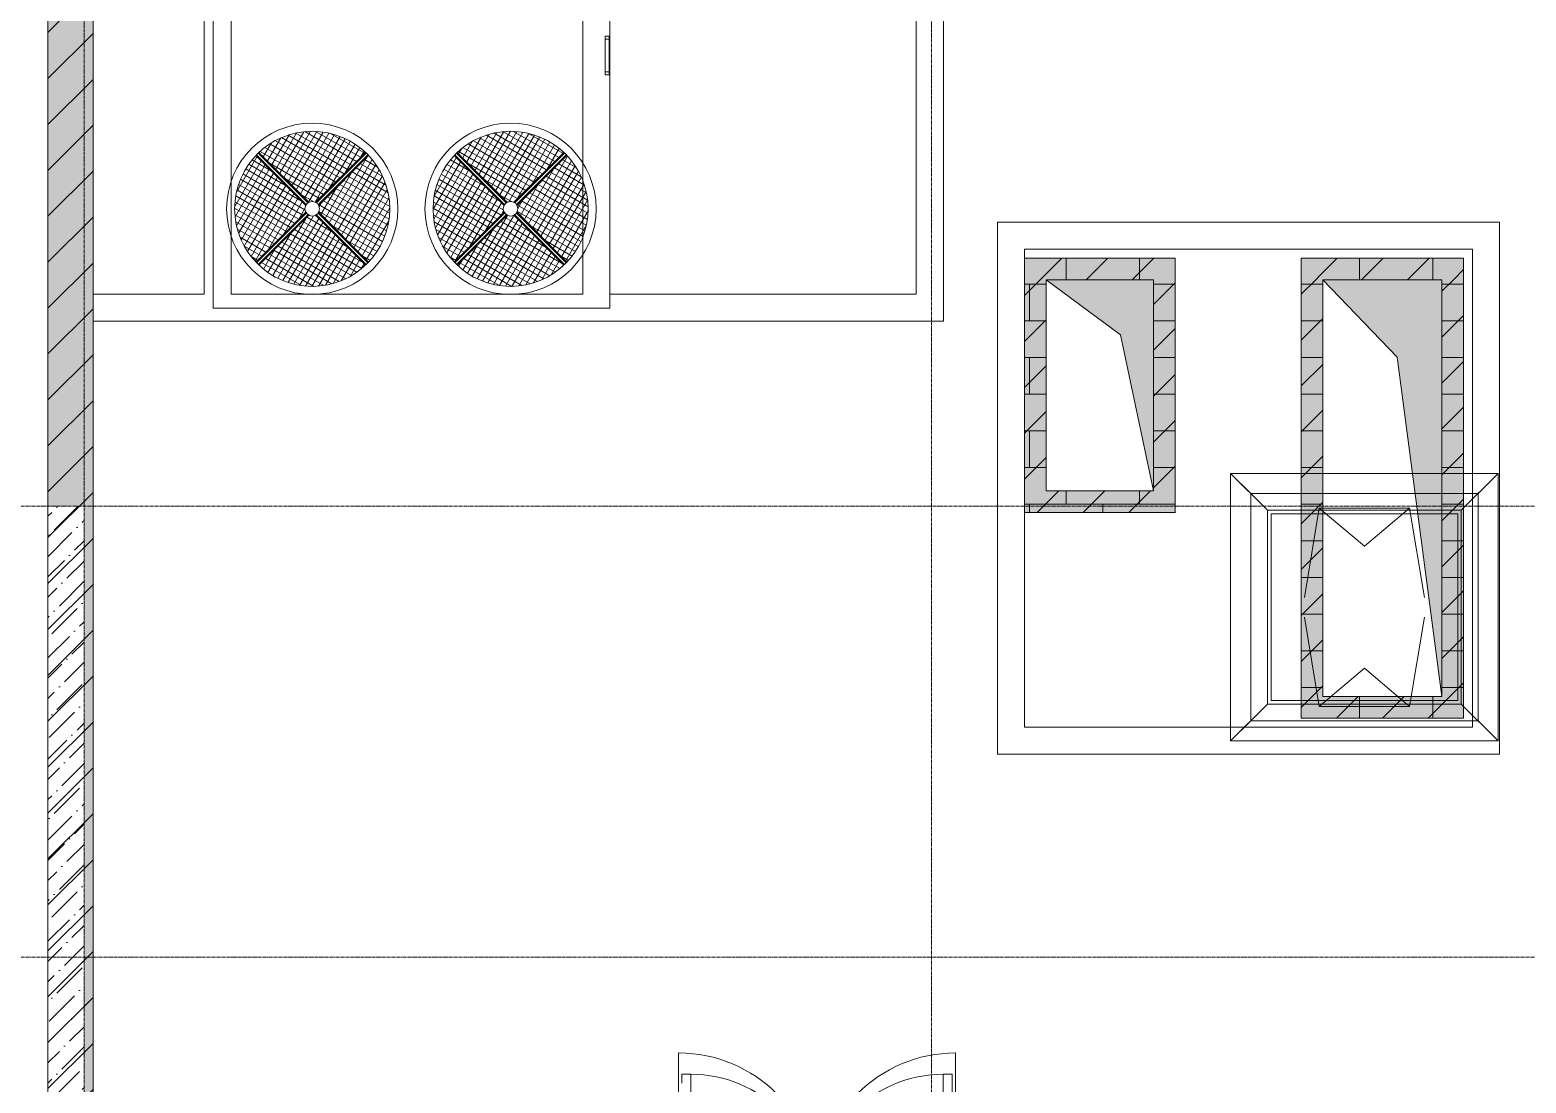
# Model space of a CAD drawing. Header units: millimetres. Extents: x 1499747 to 4341325, y -28481 to 441852.
# Drawn here: x 4232344 to 4240641, y 378866 to 384705 of the extents above; entities that cross this region are included whole.
import ezdxf

# ---------------------------------------------------------------- set-up
doc = ezdxf.new("R2010")
doc.units = ezdxf.units.MM
doc.header["$MEASUREMENT"] = 0
doc.linetypes.add('CENTER2', pattern=[28.575, 19.05, -3.175, 3.175, -3.175])
for name, color, linetype, lineweight in [('13 этаж_25_АР 06.03 custom_70__8 hatch_Ном._пера__8_Ном._пера__8', 8, 'Continuous', 18), ('13 этаж_25_АР 06.03 custom_70__Оси_Ном._пера__8_Ном._пера__8', 8, 'Continuous', 18), ('13 этаж_25_АР 06.03 custom_70_Defpoints_Ном._пера__7_Ном._пера__7', 7, 'Continuous', 18), ('13 этаж_25_АР 06.03 custom_70_DUCT-Ду2-COMPONENT-_Ном._пера__1_Ном._пера__1', 1, 'Continuous', 18), ('13 этаж_25_АР 06.03 custom_70_DUCT-Ду2-COMPONENT-_Ном._пера__6_Ном._пера__6', 6, 'Continuous', 18), ('13 этаж_25_АР 06.03 custom_70_DUCT-Ду2-COMPONENT-_Ном._пера__7_Ном._пера__7', 7, 'Continuous', 18), ('13 этаж_25_АР 06.03 custom_70_контур_Ном._пера__1_Ном._пера__1', 1, 'Continuous', 18), ('13 этаж_25_АР 06.03 custom_70_мет. конструкции_Ном._пера__5_Ном._пера__5', 5, 'Continuous', 18), ('13 этаж_25_АР 06.03 custom_70_ОВОРУДОВАНИЕ_Ном._пера__6_Ном._пера__6', 6, 'Continuous', 18), ('13 этаж_25_АР 06.03 custom_70_парапет 2_Ном._пера__8_Ном._пера__8', 8, 'Continuous', 18), ('13 этаж_25_АР 06.03 custom_70_Шахты 101_Ном._пера__14_Ном._пера__7', 7, 'Continuous', 18), ('13 этаж_25_АР 06.03 custom_70_Шахты_Ном._пера__7_Ном._пера__7', 7, 'Continuous', 18), ('13 этаж_25_Двери Archicad_Ном._пера__3_Ном._пера__30', 30, 'Continuous', 18), ('13 этаж_25_Конструктив - Стены Ненесущие Газоблок_Ном._пера__169_Ном._пера__83', 83, 'Continuous', 18), ('13 этаж_25_Конструктив - Стены Ненесущие Газоблок_Ном._пера__47_Ном._пера__7', 7, 'Continuous', 18), ('13 этаж_25_Конструктив - Стены Ненесущие Газоблок_Ном._пера__74_Ном._пера__255', 255, 'Continuous', 18)]:
    doc.layers.add(name, color=color, linetype=linetype, lineweight=lineweight)
pattern_1 = [(45, (4055820.33, 214029.1), (42.09495, 154.348152), [198.4375, -39.6875, 0, -39.6875])]
pattern_2 = [(0, (4055820.33, 214029.1), (0, 203.2), []), (90, (4055820.33, 214029.1), (-203.2, 203.2), [203.2, -203.2])]
pattern_3 = [(150, (4233611.19, 382956.438), (15.60195, 27.0234), []), (240, (4233611.19, 382956.438), (-27.0234, 15.60195), [])]
pattern_4 = [(150, (4233611.19, 382956.438), (15.60195, 27.0234), []), (240, (4233611.19, 382956.438), (-27.0234, 15.60195), [])]
pattern_5 = [(150, (4233711.19, 382956.438), (15.60195, 27.02337), []), (240, (4233711.19, 382956.438), (-27.02337, 15.60195), [])]
pattern_6 = [(150, (4233711.19, 382956.438), (15.60195, 27.02337), []), (240, (4233711.19, 382956.438), (-27.02337, 15.60195), [])]
pattern_7 = [(45, (4194944, 382064.74), (-127.2792, 127.2792), [])]

msp = doc.modelspace()

# ---------------------------------------------------------------- hatches: boundary and pattern name
at = {"layer": '13 этаж_25_АР 06.03 custom_70__8 hatch_Ном._пера__8_Ном._пера__8', "linetype": 'Continuous', "true_color": 0xc7c8ca}
h = msp.add_hatch(dxfattribs=at)
h.set_pattern_fill('ANSI36_0046_0019', color=9, style=0, pattern_type=2)
h.set_pattern_definition(pattern_1)
h.paths.add_polyline_path([(4232443.7, 382064.7), (4232644, 382064.7), (4232644, 393714.7), (4232443.8, 393714.7)])
h = msp.add_hatch(dxfattribs=at)
h.set_pattern_fill('ANSI36_0046_0019', color=9, style=0, pattern_type=2)
h.set_pattern_definition(pattern_1)
h.paths.add_polyline_path([(4232644, 393714.7), (4232644, 377964.7), (4232644.2, 377964.7), (4232644.2, 377714.8), (4232693.7, 377714.8), (4232693.7, 393714.7)])
for points in [[(4238574.2, 383319.7), (4237979.2, 383319.7), (4238392.4, 383014.9), (4238574.2, 382149.7)], [(4240174.2, 383319.7), (4239514.2, 383319.7), (4239926, 382891.5), (4240174.2, 381009.7)]]:
    msp.add_hatch(color=9, dxfattribs=at).paths.add_polyline_path(points)
h = msp.add_hatch(dxfattribs=at)
h.set_pattern_fill('ANSI36_0046_0019', color=9, style=0, pattern_type=2)
h.set_pattern_definition(pattern_1)
h.paths.add_polyline_path([(4232443.7, 377964.7), (4232644, 377964.7), (4232644, 382064.7), (4232443.7, 382064.7)])
at = {"layer": '13 этаж_25_АР 06.03 custom_70_ОВОРУДОВАНИЕ_Ном._пера__6_Ном._пера__6', "linetype": 'Continuous', "true_color": 0xc7c8ca}
h = msp.add_hatch(dxfattribs=at)
h.set_pattern_fill('NET_0046_0019', color=9, style=0, pattern_type=2)
h.set_pattern_definition(pattern_3)
h.paths.add_polyline_path([(4233614, 384025.9), (4233890.6, 383749.3, -0.243355), (4233927.8, 383749.3), (4234204.4, 384025.9, 0.397572)])
h = msp.add_hatch(dxfattribs=at)
h.set_pattern_fill('NET_0046_0019', color=9, style=0, pattern_type=2)
h.set_pattern_definition(pattern_5)
h.paths.add_polyline_path([(4235304.4, 384025.9, 0.397572), (4234714, 384025.9), (4234990.6, 383749.3, -0.243355), (4235027.8, 383749.3)])
h = msp.add_hatch(dxfattribs=at)
h.set_pattern_fill('NET_0046_0019', color=9, style=0, pattern_type=2)
h.set_pattern_definition(pattern_4)
h.paths.add_polyline_path([(4233596.6, 383418), (4233873.2, 383694.6, -0.119927), (4233868.7, 383713.3, -0.119927), (4233873.2, 383731.9), (4233596.6, 384008.5, 0.191496), (4233479.2, 383713.3, 0.191496)])
h = msp.add_hatch(dxfattribs=at)
h.set_pattern_fill('NET_0046_0019', color=9, style=0, pattern_type=2)
h.set_pattern_definition(pattern_4)
h.paths.add_polyline_path([(4234221.8, 384008.5), (4233945.2, 383731.9, -0.119927), (4233949.7, 383713.3, -0.119927), (4233945.2, 383694.6), (4234221.8, 383418, 0.191496), (4234339.2, 383713.3, 0.191496)])
h = msp.add_hatch(dxfattribs=at)
h.set_pattern_fill('NET_0046_0019', color=9, style=0, pattern_type=2)
h.set_pattern_definition(pattern_6)
h.paths.add_polyline_path([(4234696.6, 384008.5, 0.191496), (4234579.2, 383713.3, 0.191496), (4234696.6, 383418), (4234973.2, 383694.6, -0.119927), (4234968.7, 383713.3, -0.119927), (4234973.2, 383731.9)])
h = msp.add_hatch(dxfattribs=at)
h.set_pattern_fill('NET_0046_0019', color=9, style=0, pattern_type=2)
h.set_pattern_definition(pattern_6)
h.paths.add_polyline_path([(4235321.8, 383418, 0.191496), (4235439.2, 383713.3, 0.191496), (4235321.8, 384008.5), (4235045.2, 383731.9, -0.119927), (4235049.7, 383713.3, -0.119927), (4235045.2, 383694.6)])
h = msp.add_hatch(dxfattribs=at)
h.set_pattern_fill('NET_0046_0019', color=9, style=0, pattern_type=2)
h.set_pattern_definition(pattern_3)
h.paths.add_polyline_path([(4233890.6, 383677.3), (4233614, 383400.7, 0.397572), (4234204.4, 383400.7), (4233927.8, 383677.3, -0.243355)])
h = msp.add_hatch(dxfattribs=at)
h.set_pattern_fill('NET_0046_0019', color=9, style=0, pattern_type=2)
h.set_pattern_definition(pattern_5)
h.paths.add_polyline_path([(4235027.8, 383677.3, -0.243355), (4234990.6, 383677.3), (4234714, 383400.7, 0.397572), (4235304.4, 383400.7)])
at = {"layer": '13 этаж_25_АР 06.03 custom_70_Шахты_Ном._пера__7_Ном._пера__7', "linetype": 'Continuous', "true_color": 0xc7c8ca}
h = msp.add_hatch(dxfattribs=at)
h.set_pattern_fill('AR_B816_0046_0019', color=9, style=0, pattern_type=2)
h.set_pattern_definition(pattern_2)
h.paths.add_polyline_path([(4237859.2, 382064.7), (4238694.2, 382064.7), (4238694.2, 383439.7), (4237859.2, 383439.7)])
h.paths.add_polyline_path([(4237979.2, 382149.7), (4237979.2, 383319.7), (4238574.2, 383319.7), (4238574.2, 382149.7)], flags=0)
h = msp.add_hatch(dxfattribs=at)
h.set_pattern_fill('AR_B816_0046_0019', color=9, style=0, pattern_type=2)
h.set_pattern_definition(pattern_2)
h.paths.add_polyline_path([(4239514.2, 383319.7), (4240174.2, 383319.7), (4240174.2, 382064.7), (4240294.2, 382064.7), (4240294.2, 383439.7), (4239394.2, 383439.7), (4239394.2, 382064.7), (4239514.2, 382064.7)])
h = msp.add_hatch(dxfattribs=at)
h.set_pattern_fill('AR_B816_0046_0019', color=9, style=0, pattern_type=2)
h.set_pattern_definition(pattern_2)
h.paths.add_polyline_path([(4238694.2, 382064.7), (4237859.2, 382064.7), (4237859.2, 382029.7), (4238694.2, 382029.7)])
h = msp.add_hatch(dxfattribs=at)
h.set_pattern_fill('AR_B816_0046_0019', color=9, style=0, pattern_type=2)
h.set_pattern_definition(pattern_2)
h.paths.add_polyline_path([(4239514.2, 382064.7), (4239394.2, 382064.7), (4239394.2, 380889.7), (4240294.2, 380889.7), (4240294.2, 382064.7), (4240174.2, 382064.7), (4240174.2, 381009.7), (4239514.2, 381009.7)])
at = {"layer": '13 этаж_25_Конструктив - Стены Ненесущие Газоблок_Ном._пера__169_Ном._пера__83', "linetype": 'Continuous', "true_color": 0xc7c8ca}
h = msp.add_hatch(dxfattribs=at)
h.set_pattern_fill('БЛОКИ_БЕТОННЫЕ_ЭФФЕКТИВН_72', color=9, style=0, pattern_type=2)
h.set_pattern_definition(pattern_7)
h.paths.add_polyline_path([(4232694, 377714.7), (4232694, 393764.7), (4232444, 393764.7), (4232444, 377714.7)])
h = msp.add_hatch(dxfattribs=at)
h.set_pattern_fill('БЛОКИ_БЕТОННЫЕ_ЭФФЕКТИВН_72', color=9, style=0, pattern_type=2)
h.set_pattern_definition(pattern_7)
h.paths.add_polyline_path([(4237859.2, 383319.7), (4237979.2, 383319.7), (4237859.2, 383439.7)])
h = msp.add_hatch(dxfattribs=at)
h.set_pattern_fill('БЛОКИ_БЕТОННЫЕ_ЭФФЕКТИВН_72', color=9, style=0, pattern_type=2)
h.set_pattern_definition(pattern_7)
h.paths.add_polyline_path([(4237859.2, 383439.7), (4237979.2, 383319.7), (4237979.2, 383439.7)])
h = msp.add_hatch(dxfattribs=at)
h.set_pattern_fill('БЛОКИ_БЕТОННЫЕ_ЭФФЕКТИВН_72', color=9, style=0, pattern_type=2)
h.set_pattern_definition(pattern_7)
h.paths.add_polyline_path([(4238574.2, 383439.7), (4237979.2, 383439.7), (4237979.2, 383319.7), (4238574.2, 383319.7)])
h = msp.add_hatch(dxfattribs=at)
h.set_pattern_fill('БЛОКИ_БЕТОННЫЕ_ЭФФЕКТИВН_72', color=9, style=0, pattern_type=2)
h.set_pattern_definition(pattern_7)
h.paths.add_polyline_path([(4238574.2, 383439.7), (4238574.2, 383319.7), (4238694.2, 383439.7)])
h = msp.add_hatch(dxfattribs=at)
h.set_pattern_fill('БЛОКИ_БЕТОННЫЕ_ЭФФЕКТИВН_72', color=9, style=0, pattern_type=2)
h.set_pattern_definition(pattern_7)
h.paths.add_polyline_path([(4239394.2, 383319.7), (4239514.2, 383319.7), (4239394.2, 383439.7)])
h = msp.add_hatch(dxfattribs=at)
h.set_pattern_fill('БЛОКИ_БЕТОННЫЕ_ЭФФЕКТИВН_72', color=9, style=0, pattern_type=2)
h.set_pattern_definition(pattern_7)
h.paths.add_polyline_path([(4239394.2, 383439.7), (4239514.2, 383319.7), (4239514.2, 383439.7)])
h = msp.add_hatch(dxfattribs=at)
h.set_pattern_fill('БЛОКИ_БЕТОННЫЕ_ЭФФЕКТИВН_72', color=9, style=0, pattern_type=2)
h.set_pattern_definition(pattern_7)
h.paths.add_polyline_path([(4240174.2, 383439.7), (4239514.2, 383439.7), (4239514.2, 383319.7), (4240174.2, 383319.7)])
h = msp.add_hatch(dxfattribs=at)
h.set_pattern_fill('БЛОКИ_БЕТОННЫЕ_ЭФФЕКТИВН_72', color=9, style=0, pattern_type=2)
h.set_pattern_definition(pattern_7)
h.paths.add_polyline_path([(4240174.2, 383319.7), (4240294.2, 383319.7), (4240294.2, 383439.7)])
h = msp.add_hatch(dxfattribs=at)
h.set_pattern_fill('БЛОКИ_БЕТОННЫЕ_ЭФФЕКТИВН_72', color=9, style=0, pattern_type=2)
h.set_pattern_definition(pattern_7)
h.paths.add_polyline_path([(4237859.2, 383319.7), (4237859.2, 382149.7), (4237979.2, 382149.7), (4237979.2, 383319.7)])
h = msp.add_hatch(dxfattribs=at)
h.set_pattern_fill('БЛОКИ_БЕТОННЫЕ_ЭФФЕКТИВН_72', color=9, style=0, pattern_type=2)
h.set_pattern_definition(pattern_7)
h.paths.add_polyline_path([(4238694.2, 382149.7), (4238694.2, 383319.7), (4238574.2, 383319.7), (4238574.2, 382149.7)])
h = msp.add_hatch(dxfattribs=at)
h.set_pattern_fill('БЛОКИ_БЕТОННЫЕ_ЭФФЕКТИВН_72', color=9, style=0, pattern_type=2)
h.set_pattern_definition(pattern_7)
h.paths.add_polyline_path([(4239394.2, 383319.7), (4239394.2, 381009.7), (4239514.2, 381009.7), (4239514.2, 383319.7)])
h = msp.add_hatch(dxfattribs=at)
h.set_pattern_fill('БЛОКИ_БЕТОННЫЕ_ЭФФЕКТИВН_72', color=9, style=0, pattern_type=2)
h.set_pattern_definition(pattern_7)
h.paths.add_polyline_path([(4240294.2, 381009.7), (4240294.2, 383319.7), (4240174.2, 383319.7), (4240174.2, 381009.7)])
h = msp.add_hatch(dxfattribs=at)
h.set_pattern_fill('БЛОКИ_БЕТОННЫЕ_ЭФФЕКТИВН_72', color=9, style=0, pattern_type=2)
h.set_pattern_definition(pattern_7)
h.paths.add_polyline_path([(4237979.2, 382149.7), (4237859.2, 382029.7), (4237979.2, 382029.7)])
h = msp.add_hatch(dxfattribs=at)
h.set_pattern_fill('БЛОКИ_БЕТОННЫЕ_ЭФФЕКТИВН_72', color=9, style=0, pattern_type=2)
h.set_pattern_definition(pattern_7)
h.paths.add_polyline_path([(4237979.2, 382029.7), (4238574.2, 382029.7), (4238574.2, 382149.7), (4237979.2, 382149.7)])
h = msp.add_hatch(dxfattribs=at)
h.set_pattern_fill('БЛОКИ_БЕТОННЫЕ_ЭФФЕКТИВН_72', color=9, style=0, pattern_type=2)
h.set_pattern_definition(pattern_7)
h.paths.add_polyline_path([(4238694.2, 382149.7), (4238574.2, 382149.7), (4238694.2, 382029.7)])
h = msp.add_hatch(dxfattribs=at)
h.set_pattern_fill('БЛОКИ_БЕТОННЫЕ_ЭФФЕКТИВН_72', color=9, style=0, pattern_type=2)
h.set_pattern_definition(pattern_7)
h.paths.add_polyline_path([(4238574.2, 382149.7), (4238574.2, 382029.7), (4238694.2, 382029.7)])
h = msp.add_hatch(dxfattribs=at)
h.set_pattern_fill('БЛОКИ_БЕТОННЫЕ_ЭФФЕКТИВН_72', color=9, style=0, pattern_type=2)
h.set_pattern_definition(pattern_7)
h.paths.add_polyline_path([(4239514.2, 381009.7), (4239394.2, 381009.7), (4239394.2, 380889.7)])
h = msp.add_hatch(dxfattribs=at)
h.set_pattern_fill('БЛОКИ_БЕТОННЫЕ_ЭФФЕКТИВН_72', color=9, style=0, pattern_type=2)
h.set_pattern_definition(pattern_7)
h.paths.add_polyline_path([(4239514.2, 380889.7), (4240174.2, 380889.7), (4240174.2, 381009.7), (4239514.2, 381009.7)])
h = msp.add_hatch(dxfattribs=at)
h.set_pattern_fill('БЛОКИ_БЕТОННЫЕ_ЭФФЕКТИВН_72', color=9, style=0, pattern_type=2)
h.set_pattern_definition(pattern_7)
h.paths.add_polyline_path([(4240294.2, 381009.7), (4240174.2, 381009.7), (4240294.2, 380889.7)])
h = msp.add_hatch(dxfattribs=at)
h.set_pattern_fill('БЛОКИ_БЕТОННЫЕ_ЭФФЕКТИВН_72', color=9, style=0, pattern_type=2)
h.set_pattern_definition(pattern_7)
h.paths.add_polyline_path([(4240174.2, 381009.7), (4240174.2, 380889.7), (4240294.2, 380889.7)])
at = {"layer": '13 этаж_25_Конструктив - Стены Ненесущие Газоблок_Ном._пера__74_Ном._пера__255', "linetype": 'Continuous', "true_color": 0xc7c8ca}
for points in [[(4237859.2, 383319.7), (4237979.2, 383319.7), (4237859.2, 383439.7)], [(4237859.2, 383439.7), (4237979.2, 383319.7), (4237979.2, 383439.7)], [(4238574.2, 383439.7), (4237979.2, 383439.7), (4237979.2, 383319.7), (4238574.2, 383319.7)], [(4238574.2, 383439.7), (4238574.2, 383319.7), (4238694.2, 383439.7)], [(4238574.2, 383319.7), (4238694.2, 383319.7), (4238694.2, 383439.7)], [(4239394.2, 383319.7), (4239514.2, 383319.7), (4239394.2, 383439.7)], [(4239394.2, 383439.7), (4239514.2, 383319.7), (4239514.2, 383439.7)], [(4240174.2, 383439.7), (4239514.2, 383439.7), (4239514.2, 383319.7), (4240174.2, 383319.7)], [(4240174.2, 383439.7), (4240174.2, 383319.7), (4240294.2, 383439.7)], [(4240174.2, 383319.7), (4240294.2, 383319.7), (4240294.2, 383439.7)], [(4237859.2, 383319.7), (4237859.2, 382149.7), (4237979.2, 382149.7), (4237979.2, 383319.7)], [(4238694.2, 382149.7), (4238694.2, 383319.7), (4238574.2, 383319.7), (4238574.2, 382149.7)], [(4239394.2, 383319.7), (4239394.2, 381009.7), (4239514.2, 381009.7), (4239514.2, 383319.7)], [(4240294.2, 381009.7), (4240294.2, 383319.7), (4240174.2, 383319.7), (4240174.2, 381009.7)], [(4237979.2, 382149.7), (4237859.2, 382149.7), (4237859.2, 382029.7)], [(4237979.2, 382149.7), (4237859.2, 382029.7), (4237979.2, 382029.7)], [(4237979.2, 382029.7), (4238574.2, 382029.7), (4238574.2, 382149.7), (4237979.2, 382149.7)], [(4238694.2, 382149.7), (4238574.2, 382149.7), (4238694.2, 382029.7)], [(4238574.2, 382149.7), (4238574.2, 382029.7), (4238694.2, 382029.7)], [(4239514.2, 381009.7), (4239394.2, 381009.7), (4239394.2, 380889.7)], [(4239514.2, 381009.7), (4239394.2, 380889.7), (4239514.2, 380889.7)], [(4239514.2, 380889.7), (4240174.2, 380889.7), (4240174.2, 381009.7), (4239514.2, 381009.7)], [(4240294.2, 381009.7), (4240174.2, 381009.7), (4240294.2, 380889.7)], [(4240174.2, 381009.7), (4240174.2, 380889.7), (4240294.2, 380889.7)]]:
    msp.add_hatch(color=9, dxfattribs=at).paths.add_polyline_path(points)

# ---------------------------------------------------------------- linework, layer by layer
at = {"layer": '13 этаж_25_АР 06.03 custom_70__Оси_Ном._пера__8_Ном._пера__8', "color": 9, "linetype": 'CENTER2', "true_color": 0xc7c8ca}
for p, q in [((4232644, 393714.7), (4232644, 377964.7)), ((4237344, 393714.7), (4237344, 363914.7)), ((4246744, 382064.7), (4202359, 382064.7)), ((4246744, 379564.7), (4213744, 379564.7))]:
    msp.add_line(p, q, dxfattribs=at)
at = {"layer": '13 этаж_25_АР 06.03 custom_70_Defpoints_Ном._пера__7_Ном._пера__7', "color": 9, "linetype": 'Continuous', "true_color": 0xc7c8ca}
for p, q in [((4235533, 384653.2), (4235556, 384653.3)), ((4235533.4, 384473.2), (4235556.4, 384473.3))]:
    msp.add_line(p, q, dxfattribs=at)
at = {"layer": '13 этаж_25_АР 06.03 custom_70_DUCT-Ду2-COMPONENT-_Ном._пера__1_Ном._пера__1', "color": 9, "linetype": 'Continuous', "true_color": 0xc7c8ca}
for p, q in [((4239206.5, 382041.8), (4239002.5, 382245.8)), ((4240281.5, 382041.8), (4240485.5, 382245.8)), ((4240281.5, 382041.8), (4239206.5, 382041.8)), ((4239206.5, 382041.8), (4239206.5, 380966.8)), ((4239226.5, 382021.8), (4240261.5, 382021.8)), ((4239226.5, 380986.8), (4239226.5, 382021.8)), ((4239226.5, 382021.8), (4239226.6, 382021.8)), ((4240261.5, 382021.8), (4240261.6, 382021.8)), ((4240261.5, 382021.8), (4240261.5, 380986.8)), ((4240281.5, 380966.8), (4240281.5, 382041.8)), ((4239206.5, 380966.8), (4239002.5, 380762.8)), ((4239206.5, 380966.8), (4240281.5, 380966.8)), ((4240261.5, 380986.8), (4239226.5, 380986.8)), ((4239226.5, 380986.8), (4239226.6, 380986.8)), ((4240261.5, 380986.8), (4240261.6, 380986.8)), ((4240281.5, 380966.8), (4240485.5, 380762.8))]:
    msp.add_line(p, q, dxfattribs=at)
at = {"layer": '13 этаж_25_АР 06.03 custom_70_DUCT-Ду2-COMPONENT-_Ном._пера__6_Ном._пера__6', "color": 9, "linetype": 'Continuous', "true_color": 0xc7c8ca}
for p, q in [((4240485.5, 382245.8), (4239002.5, 382245.8)), ((4239002.5, 382245.8), (4239002.5, 380762.8)), ((4239002.5, 382245.8), (4239113.5, 382134.8)), ((4240485.5, 382245.8), (4239002.5, 382245.8)), ((4239002.5, 382245.8), (4239002.5, 380762.8)), ((4240485.5, 382245.8), (4240374.5, 382134.8)), ((4240485.5, 380762.8), (4240485.5, 382245.8)), ((4240485.5, 380762.8), (4240485.5, 382245.8)), ((4240374.5, 382134.8), (4239113.5, 382134.8)), ((4239113.5, 382134.8), (4239113.5, 380873.8)), ((4240374.5, 380873.8), (4240374.5, 382134.8)), ((4239494, 382054.3), (4239411.5, 381558.9)), ((4239994, 382054.3), (4239494, 382054.3)), ((4239994, 382054.3), (4240076.5, 381558.9)), ((4239494, 380954.3), (4239411.5, 381449.6)), ((4239994, 380954.3), (4240076.5, 381449.6)), ((4239494, 380954.3), (4239994, 380954.3)), ((4239002.5, 380762.8), (4239113.5, 380873.8)), ((4239113.5, 380873.8), (4240374.5, 380873.8)), ((4240485.5, 380762.8), (4240374.5, 380873.8)), ((4239002.5, 380762.8), (4240485.5, 380762.8)), ((4239002.5, 380762.8), (4240485.5, 380762.8))]:
    msp.add_line(p, q, dxfattribs=at)
at = {"layer": '13 этаж_25_АР 06.03 custom_70_DUCT-Ду2-COMPONENT-_Ном._пера__7_Ном._пера__7', "color": 9, "linetype": 'Continuous', "true_color": 0xc7c8ca}
for p, q in [((4239744, 381842.3), (4239494, 382054.3)), ((4239994, 382054.3), (4239744, 381842.3)), ((4239494, 380954.3), (4239744, 381166.3)), ((4239744, 381166.3), (4239994, 380954.3))]:
    msp.add_line(p, q, dxfattribs=at)
at = {"layer": '13 этаж_25_АР 06.03 custom_70_контур_Ном._пера__1_Ном._пера__1', "color": 9, "linetype": 'Continuous', "true_color": 0xc7c8ca, "flags": 128}
for points in [[(4236008.9, 378214.7), (4236008.9, 378914.7), (4235958.9, 378914.7), (4235958.9, 378864.7)], [(4237408.9, 378914.7), (4237408.9, 378866.7)], [(4237458.9, 378214.7), (4237458.9, 378914.7), (4237408.9, 378914.7), (4237408.9, 378214.7)], [(4237458.9, 378864.7), (4237458.9, 378914.7)]]:
    msp.add_lwpolyline(points, dxfattribs=at)
at = {"layer": '13 этаж_25_АР 06.03 custom_70_контур_Ном._пера__1_Ном._пера__1', "color": 9, "linetype": 'Continuous', "true_color": 0xc7c8ca}
for centre, start, end in [((4236008.9, 378214.7), 0, 90), ((4237408.9, 378214.7), 90, 180)]:
    msp.add_arc(centre, 700, start, end, dxfattribs=at)
at = {"layer": '13 этаж_25_АР 06.03 custom_70_мет. конструкции_Ном._пера__5_Ном._пера__5', "color": 9, "linetype": 'Continuous', "true_color": 0xc7c8ca, "flags": 128}
for points in [[(4233309.2, 383239.7), (4233309.2, 385669.7)], [(4235409.2, 383239.7), (4235409.2, 385669.7), (4233459.2, 385669.7)], [(4233459.2, 385669.7), (4233459.2, 383239.7)], [(4235559.2, 383239.7), (4235559.2, 385669.7)], [(4237259.2, 383239.7), (4237259.2, 385669.7), (4235559.2, 385669.7)], [(4237259.2, 383089.7), (4237409.2, 383089.7), (4237409.2, 385669.7)], [(4232693.7, 383089.7), (4232693.7, 383239.7), (4233309.2, 383239.7)], [(4235409.2, 383239.7), (4233459.2, 383239.7)], [(4235559.2, 383239.7), (4237259.2, 383239.7)], [(4233309.2, 383089.7), (4232709.2, 383089.7), (4232693.7, 383089.7)], [(4233459.2, 383089.7), (4233309.2, 383089.7)], [(4233459.2, 383089.7), (4235409.2, 383089.7)], [(4235409.2, 383089.7), (4235559.2, 383089.7)], [(4237259.2, 383089.7), (4235559.2, 383089.7)]]:
    msp.add_lwpolyline(points, dxfattribs=at)
for points in [[(4240294.2, 380689.7), (4237709.2, 380689.7), (4237709.2, 383439.7), (4237709.2, 383639.7), (4240294.2, 383639.7), (4240494.2, 383639.7), (4240494.2, 380689.7)], [(4240294.2, 380839.7), (4237859.2, 380839.7), (4237859.2, 383439.7), (4237859.2, 383489.7), (4240294.2, 383489.7), (4240344.2, 383489.7), (4240344.2, 380839.7)]]:
    msp.add_lwpolyline(points, close=True, dxfattribs=at)
at = {"layer": '13 этаж_25_АР 06.03 custom_70_ОВОРУДОВАНИЕ_Ном._пера__6_Ном._пера__6', "color": 9, "linetype": 'Continuous', "true_color": 0xc7c8ca}
for p, q in [((4235533, 384670.7), (4235556, 384670.8)), ((4235533, 384670.7), (4235533.4, 384455.7)), ((4235556, 384670.8), (4235556.4, 384455.8)), ((4235559, 384642.3), (4235559.4, 384484.3)), ((4235533.4, 384455.7), (4235556.4, 384455.8)), ((4233873.2, 383731.9), (4233596.5, 384008.6)), ((4233876.5, 383737.3), (4233600.8, 384013)), ((4233885.2, 383745.9), (4233609.5, 384021.6)), ((4233890.6, 383749.3), (4233613.8, 384026)), ((4234204.5, 384026), (4233927.8, 383749.3)), ((4234208.9, 384021.6), (4233933.2, 383745.9)), ((4234217.6, 384013), (4233941.9, 383737.3)), ((4234221.9, 384008.6), (4233945.2, 383731.9)), ((4234696.5, 384008.6), (4234973.2, 383731.9)), ((4234700.8, 384013), (4234976.5, 383737.3)), ((4234709.5, 384021.6), (4234985.2, 383745.9)), ((4234713.8, 384026), (4234990.6, 383749.3)), ((4235027.8, 383749.3), (4235304.5, 384026)), ((4235033.2, 383745.9), (4235308.9, 384021.6)), ((4235041.9, 383737.3), (4235317.6, 384013)), ((4235045.2, 383731.9), (4235321.9, 384008.6)), ((4233873.2, 383694.6), (4233596.5, 383417.9)), ((4233876.5, 383689.3), (4233600.8, 383413.6)), ((4233885.2, 383680.6), (4233609.5, 383404.9)), ((4233890.6, 383677.3), (4233613.8, 383400.5)), ((4234204.5, 383400.5), (4233927.8, 383677.3)), ((4234208.9, 383404.9), (4233933.2, 383680.6)), ((4234217.6, 383413.6), (4233941.9, 383689.3)), ((4234221.9, 383417.9), (4233945.2, 383694.6)), ((4234696.5, 383417.9), (4234973.2, 383694.6)), ((4234700.8, 383413.6), (4234976.5, 383689.3)), ((4234709.5, 383404.9), (4234985.2, 383680.6)), ((4234713.8, 383400.5), (4234990.6, 383677.3)), ((4235027.8, 383677.3), (4235304.5, 383400.5)), ((4235033.2, 383680.6), (4235308.9, 383404.9)), ((4235041.9, 383689.3), (4235317.6, 383413.6)), ((4235045.2, 383694.6), (4235321.9, 383417.9))]:
    msp.add_line(p, q, dxfattribs=at)
at = {"layer": '13 этаж_25_АР 06.03 custom_70_ОВОРУДОВАНИЕ_Ном._пера__6_Ном._пера__6', "color": 9, "linetype": 'Continuous', "true_color": 0xc7c8ca, "flags": 128}
msp.add_lwpolyline([(4233359.2, 383163.3), (4235559.2, 383163.3), (4235559.2, 385963.3), (4233359.2, 385963.3)], close=True, dxfattribs=at)
at = {"layer": '13 этаж_25_АР 06.03 custom_70_ОВОРУДОВАНИЕ_Ном._пера__6_Ном._пера__6', "color": 9, "linetype": 'Continuous', "true_color": 0xc7c8ca}
for centre, radius in [((4233909.2, 383713.3), 474.7), ((4235009.2, 383713.3), 474.7), ((4233909.2, 383713.3), 430), ((4233909.2, 383713.3), 430), ((4235009.2, 383713.3), 430), ((4235009.2, 383713.3), 430), ((4233909.2, 383713.3), 40.5), ((4235009.2, 383713.3), 40.5)]:
    msp.add_circle(centre, radius, dxfattribs=at)
at = {"layer": '13 этаж_25_АР 06.03 custom_70_парапет 2_Ном._пера__8_Ном._пера__8', "color": 9, "linetype": 'Continuous', "true_color": 0xc7c8ca}
for p, q in [((4232444, 393714.7), (4232443.7, 377964.7)), ((4232693.7, 392164.9), (4232693.7, 377714.8))]:
    msp.add_line(p, q, dxfattribs=at)
at = {"layer": '13 этаж_25_АР 06.03 custom_70_Шахты 101_Ном._пера__14_Ном._пера__7', "color": 9, "linetype": 'Continuous', "true_color": 0xc7c8ca, "flags": 128}
for points in [[(4238574.2, 382149.7), (4238392.4, 383014.9), (4237979.2, 383319.7), (4238574.2, 383319.7), (4238574.2, 382149.7), (4237979.2, 382149.7), (4237979.2, 383319.7)], [(4240174.2, 381009.7), (4239514.2, 381009.7), (4239514.2, 383319.7)]]:
    msp.add_lwpolyline(points, dxfattribs=at)
msp.add_lwpolyline([(4240174.2, 383319.7), (4239514.2, 383319.7), (4239926, 382891.5), (4240174.2, 381009.7)], close=True, dxfattribs=at)
at = {"layer": '13 этаж_25_АР 06.03 custom_70_Шахты_Ном._пера__7_Ном._пера__7', "color": 9, "linetype": 'Continuous', "true_color": 0xc7c8ca, "flags": 128}
for points in [[(4238694.2, 383439.7), (4237859.2, 383439.7), (4237859.2, 382029.7), (4238694.2, 382029.7)], [(4240294.2, 380889.7), (4240294.2, 383439.7), (4239394.2, 383439.7), (4239394.2, 380889.7)], [(4238574.2, 383319.7), (4237979.2, 383319.7), (4237979.2, 382149.7), (4238574.2, 382149.7)], [(4240174.2, 381009.7), (4240174.2, 383319.7), (4239514.2, 383319.7), (4239514.2, 381009.7)]]:
    msp.add_lwpolyline(points, close=True, dxfattribs=at)
at = {"layer": '13 этаж_25_Двери Archicad_Ном._пера__3_Ном._пера__30', "color": 9, "linetype": 'Continuous', "true_color": 0xc7c8ca}
for p, q in [((4235940.9, 378264.7), (4235940.9, 379032.7)), ((4237476.9, 378264.7), (4237476.9, 379032.7))]:
    msp.add_line(p, q, dxfattribs=at)
for centre, start, end in [((4235940.9, 378264.7), 0, 90), ((4237476.9, 378264.7), 90, 180)]:
    msp.add_arc(centre, 768, start, end, dxfattribs=at)
at = {"layer": '13 этаж_25_Конструктив - Стены Ненесущие Газоблок_Ном._пера__47_Ном._пера__7', "color": 9, "linetype": 'Continuous', "true_color": 0xc7c8ca, "flags": 128}
for points in [[(4232444, 393764.7), (4232444, 377714.7)], [(4232694, 377714.7), (4232694, 393764.7)], [(4237859.2, 383439.7), (4237859.2, 383319.7)], [(4238574.2, 383439.7), (4237859.2, 383439.7)], [(4238694.2, 383439.7), (4238574.2, 383439.7)], [(4238694.2, 382149.7), (4238694.2, 383439.7)], [(4239394.2, 383439.7), (4239394.2, 383319.7)], [(4240174.2, 383439.7), (4239394.2, 383439.7)], [(4240294.2, 383439.7), (4240174.2, 383439.7)], [(4240294.2, 381009.7), (4240294.2, 383439.7)], [(4237859.2, 383319.7), (4237859.2, 382149.7)], [(4237979.2, 383319.7), (4238574.2, 383319.7)], [(4237979.2, 382149.7), (4237979.2, 383319.7)], [(4238574.2, 383319.7), (4238574.2, 382149.7)], [(4239394.2, 383319.7), (4239394.2, 381009.7)], [(4239514.2, 383319.7), (4240174.2, 383319.7)], [(4239514.2, 381009.7), (4239514.2, 383319.7)], [(4240174.2, 383319.7), (4240174.2, 381009.7)], [(4237859.2, 382029.7), (4237859.2, 382149.7)], [(4238574.2, 382149.7), (4237979.2, 382149.7)], [(4238694.2, 382029.7), (4238694.2, 382149.7)], [(4237859.2, 382029.7), (4238694.2, 382029.7)], [(4239394.2, 380889.7), (4239394.2, 381009.7)], [(4240174.2, 381009.7), (4239514.2, 381009.7)], [(4240294.2, 380889.7), (4240294.2, 381009.7)], [(4239394.2, 380889.7), (4240294.2, 380889.7)]]:
    msp.add_lwpolyline(points, dxfattribs=at)

doc.saveas('drawing.dxf')
